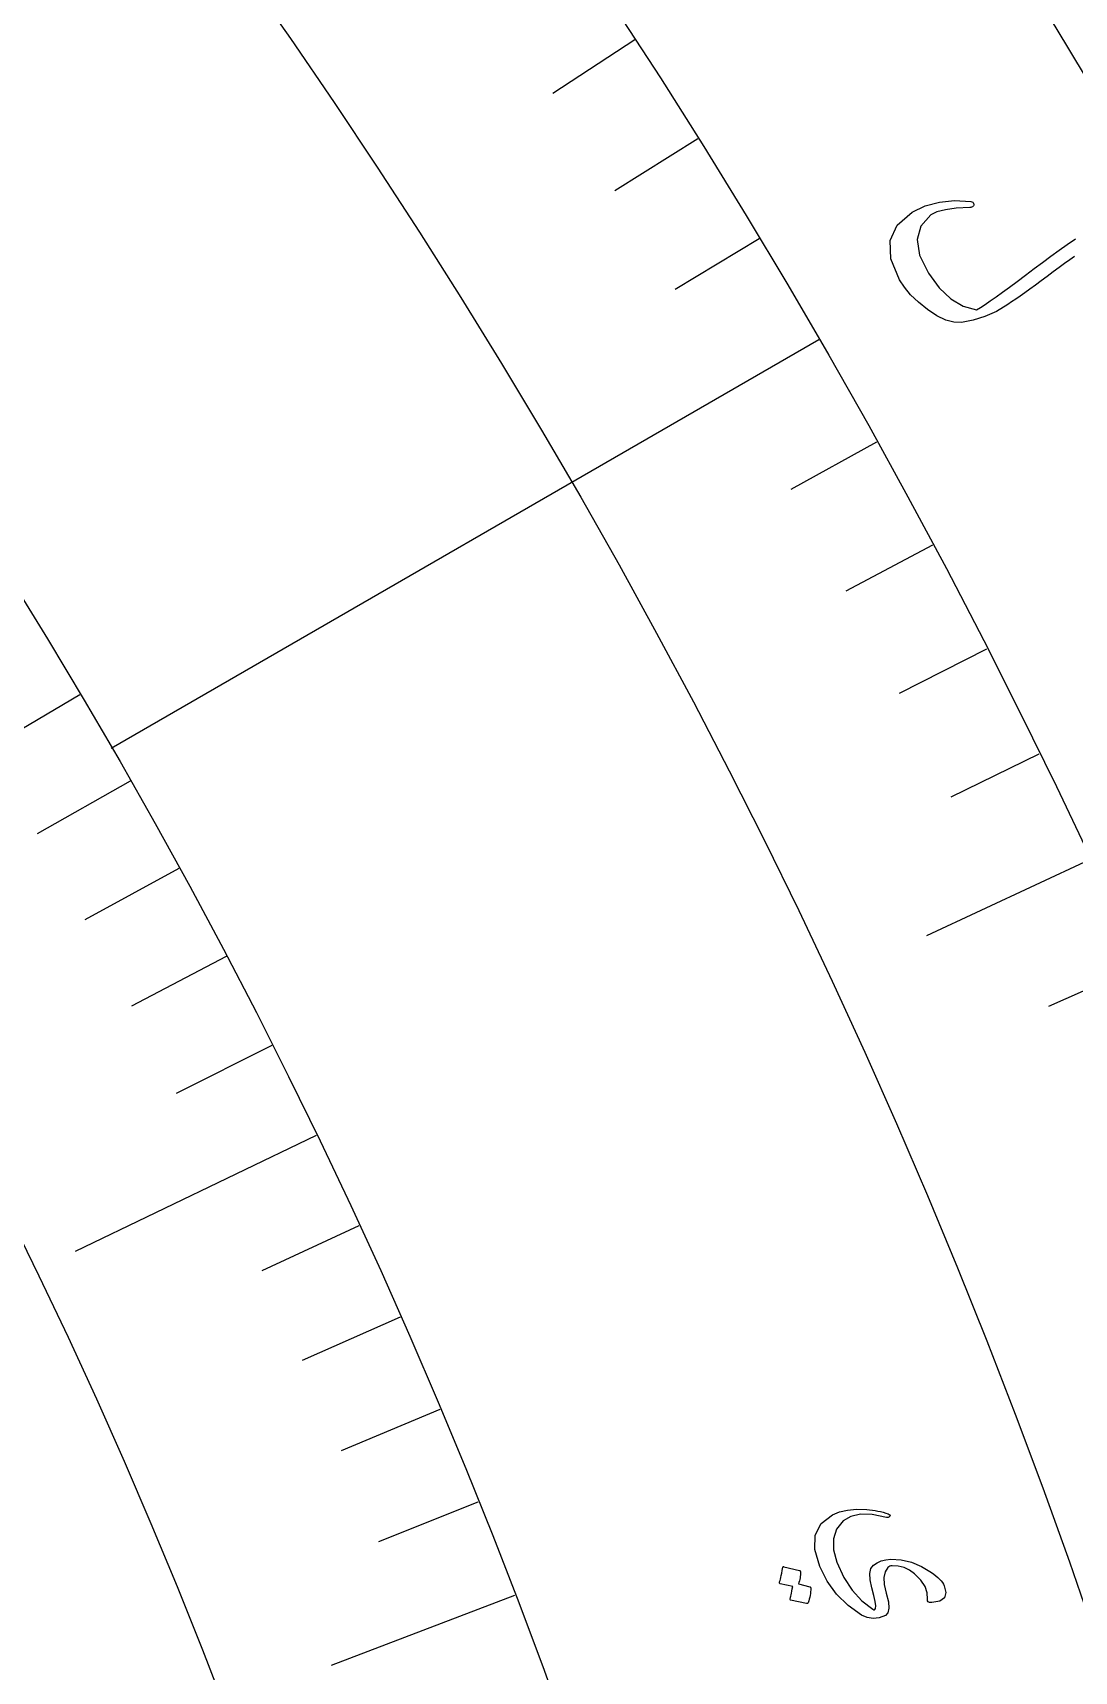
# Model space of a CAD drawing. Header units: millimetres. Extents: x -82 to 82, y -82 to 107.
# Drawn here: x 55.93 to 67.5, y 22.54 to 40.74 of the extents above; entities that cross this region are included whole.
import ezdxf

# ---------------------------------------------------------------- set-up
doc = ezdxf.new("R2010")
doc.units = ezdxf.units.MM
for name, color, linetype in [('ENGRAVE', 7, 'Continuous'), ('ENGRAVE_FINE', 8, 'Continuous'), ('TEXT', 5, 'Continuous')]:
    doc.layers.add(name, color=color, linetype=linetype)

msp = doc.modelspace()

# ---------------------------------------------------------------- linework, layer by layer
at = {"layer": 'ENGRAVE'}
for points in [[(64.6596, 37.3312), (56.8004, 32.7937)], [(56.4519, 33.3902), (54.5773, 32.2813)], [(67.6672, 31.5537), (65.8578, 30.71)], [(59.0746, 28.494), (56.3995, 27.2037)], [(61.2788, 23.3801), (59.2439, 22.6037)]]:
    msp.add_lwpolyline(points, dxfattribs=at)
for radius in [80.85, 80.85, 78.6844, 74.6625, 74.6625, 71.4862, 65.5875, 65.5875, 62.1225]:
    msp.add_circle((0, 0), radius, dxfattribs=at)
at = {"layer": 'ENGRAVE_FINE'}
for points in [[(62.6172, 40.6641), (61.7039, 40.071)], [(63.3174, 39.5651), (62.3939, 38.988)], [(63.9983, 38.454), (63.0648, 37.8932)], [(65.3013, 36.1971), (64.3488, 35.6691)], [(65.9231, 35.0519), (64.9615, 34.5407)], [(66.5248, 33.8961), (65.5545, 33.4017)], [(67.1062, 32.7299), (66.1274, 32.2525)], [(57.0089, 32.43), (55.9763, 31.8425)], [(57.5499, 31.46), (56.5075, 30.8901)], [(58.0746, 30.4805), (57.0227, 29.9284)], [(68.2076, 30.368), (67.2127, 29.925)], [(58.5829, 29.4918), (57.5218, 28.9576)], [(59.5496, 27.4876), (58.471, 26.9897)], [(60.0076, 26.4727), (58.9207, 25.9932)], [(60.4486, 25.4496), (59.3537, 24.9887)], [(60.8724, 24.4187), (59.7698, 23.9764)]]:
    msp.add_lwpolyline(points, dxfattribs=at)
at = {"layer": 'TEXT'}
msp.add_lwpolyline([(67.5015, 38.2594), (67.448, 38.2211), (67.3909, 38.1796), (67.3301, 38.1352), (67.2656, 38.0878), (67.1974, 38.0376), (67.1299, 37.9863), (67.0662, 37.9387), (67.0062, 37.8948), (66.95, 37.8545), (66.8973, 37.8175), (66.8483, 37.7837), (66.8029, 37.753), (66.761, 37.7253), (66.634, 37.6491), (66.5059, 37.5906), (66.3768, 37.5498), (66.2467, 37.5267), (66.1619, 37.5278), (66.0705, 37.5519), (65.9724, 37.5988), (65.8676, 37.6686), (65.7664, 37.7511), (65.6808, 37.8339), (65.6107, 37.917), (65.5561, 38.0005), (65.4606, 38.2335), (65.4522, 38.4358), (65.5314, 38.6077), (65.6984, 38.7492), (65.8435, 38.8196), (66.0005, 38.8633), (66.1694, 38.8799), (66.3503, 38.8694), (66.3617, 38.8672), (66.3705, 38.863), (66.3765, 38.8568), (66.3798, 38.8485), (66.3815, 38.8386), (66.3811, 38.8301), (66.3785, 38.823), (66.3739, 38.8173), (66.366, 38.8105), (66.3573, 38.8058), (66.3478, 38.8033), (66.3374, 38.8029), (66.1878, 38.7948), (66.0661, 38.7781), (65.9722, 38.753), (65.906, 38.7196), (65.7938, 38.5961), (65.7519, 38.4475), (65.7802, 38.2737), (65.8784, 38.0743), (65.9971, 37.912), (66.1254, 37.7896), (66.2636, 37.7071), (66.4118, 37.6646), (66.4559, 37.6923), (66.5068, 37.7258), (66.5646, 37.7651), (66.6291, 37.8102), (66.7004, 37.8613), (66.7787, 37.9187), (66.8638, 37.9824), (66.9559, 38.0525), (67.0515, 38.1237), (67.1458, 38.1934), (67.2389, 38.2615), (67.3307, 38.328), (67.4213, 38.3929), (67.5109, 38.4558)], dxfattribs=at)
for points in [[(65.8668, 23.3414), (65.8654, 23.4116), (65.8413, 23.4818), (65.7946, 23.5522), (65.7251, 23.6225), (65.6685, 23.6626), (65.6079, 23.691), (65.5432, 23.7078), (65.4746, 23.7131), (65.4618, 23.7115), (65.4494, 23.7073), (65.4375, 23.7005), (65.4259, 23.6911), (65.3957, 23.6457), (65.3831, 23.5832), (65.3881, 23.5038), (65.4104, 23.4073), (65.4333, 23.3125), (65.4392, 23.2397), (65.4281, 23.1892), (65.4002, 23.161), (65.3304, 23.1342), (65.2627, 23.1258), (65.1972, 23.1356), (65.134, 23.1637), (64.9851, 23.2712), (64.8585, 23.3967), (64.754, 23.5403), (64.6715, 23.7024), (64.6164, 23.892), (64.6213, 24.0512), (64.6865, 24.18), (64.8121, 24.2785), (64.8893, 24.3104), (64.9784, 24.331), (65.0794, 24.3402), (65.1924, 24.3379), (65.2248, 24.3345), (65.2564, 24.3304), (65.2872, 24.3256), (65.3172, 24.32), (65.3465, 24.3136), (65.3753, 24.3063), (65.4036, 24.2982), (65.4314, 24.2891), (65.4437, 24.2833), (65.4503, 24.2764), (65.4513, 24.2686), (65.4467, 24.2598), (65.4393, 24.2531), (65.431, 24.249), (65.4217, 24.2476), (65.4114, 24.2489), (65.2548, 24.2806), (65.1226, 24.2846), (65.0149, 24.2611), (64.9317, 24.2102), (64.858, 24.1189), (64.8217, 24.0118), (64.8229, 23.889), (64.8613, 23.7503), (64.9381, 23.5826), (65.0303, 23.4397), (65.1379, 23.3217), (65.2611, 23.2284), (65.2704, 23.2235), (65.2782, 23.2231), (65.2843, 23.2273), (65.2888, 23.2361), (65.2921, 23.2664), (65.2868, 23.3149), (65.2727, 23.3817), (65.2497, 23.4668), (65.2298, 23.5546), (65.2261, 23.6258), (65.2387, 23.6805), (65.2677, 23.7185), (65.308, 23.746), (65.3534, 23.766), (65.404, 23.7787), (65.4598, 23.784), (65.5754, 23.7773), (65.6892, 23.7509), (65.801, 23.7048), (65.9108, 23.6389), (65.9378, 23.6205), (65.9621, 23.602), (65.9838, 23.5834), (66.0027, 23.5646), (66.0191, 23.5458), (66.0329, 23.5272), (66.0442, 23.5088), (66.053, 23.4906), (66.0724, 23.414), (66.0563, 23.3572), (66.0046, 23.3201), (65.9174, 23.3027), (65.8919, 23.3037), (65.875, 23.3105), (65.8666, 23.3231), (65.8668, 23.3414)], [(64.5611, 23.479), (64.5644, 23.4775), (64.567, 23.4747), (64.5691, 23.4706), (64.5705, 23.4652), (64.5702, 23.4439), (64.5689, 23.423), (64.5667, 23.4024), (64.5636, 23.3821), (64.5594, 23.362), (64.5541, 23.3419), (64.5478, 23.3218), (64.5403, 23.3018), (64.5374, 23.2974), (64.5337, 23.2945), (64.5291, 23.2933), (64.5237, 23.2936), (64.3443, 23.3316), (64.3415, 23.3334), (64.3401, 23.337), (64.3403, 23.3426), (64.342, 23.35), (64.344, 23.3554), (64.3465, 23.3639), (64.3493, 23.3755), (64.3524, 23.3902), (64.3561, 23.4082), (64.3602, 23.4295), (64.3649, 23.4543), (64.3701, 23.4824), (64.2303, 23.5128), (64.2256, 23.5148), (64.2232, 23.5188), (64.2231, 23.5246), (64.2253, 23.5324), (64.2272, 23.5391), (64.2299, 23.5496), (64.2334, 23.5639), (64.2377, 23.5819), (64.2427, 23.604), (64.2483, 23.6303), (64.2545, 23.6609), (64.2613, 23.6958), (64.2631, 23.6998), (64.2655, 23.7021), (64.2685, 23.7029), (64.2722, 23.7019), (64.4467, 23.6608), (64.4499, 23.6593), (64.4526, 23.6565), (64.4547, 23.6524), (64.4561, 23.6471), (64.4567, 23.6293), (64.4562, 23.6116), (64.4548, 23.5942), (64.4523, 23.5769), (64.449, 23.5598), (64.4448, 23.543), (64.4399, 23.5264), (64.4342, 23.5101)]]:
    msp.add_lwpolyline(points, close=True, dxfattribs=at)

doc.saveas('drawing.dxf')
